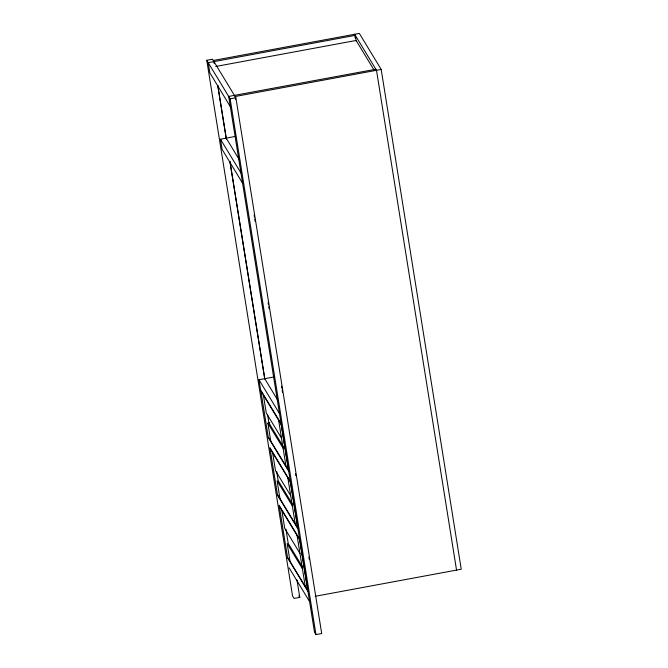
<?xml version="1.0" encoding="UTF-8"?>
<svg xmlns="http://www.w3.org/2000/svg" width="668" height="668" viewBox="0 0 668 668"><rect width="100%" height="100%" fill="white"/><g stroke="black" fill="none" stroke-linecap="round" stroke-linejoin="round"><path stroke-width="1" d="M296.968 579.874L299.773 597.384L294.029 598.453L292.576 596.048L206.754 60.279L212.499 59.218L235.879 97.77L321.7 633.54L315.964 634.6L314.503 632.195L228.69 96.434L375.834 69.222M213.259 60.479L359.334 33.4L381.186 69.43L461.246 569.22L315.171 596.299M215.756 66.474L356.111 40.456L373.955 69.864M381.186 69.43L235.119 96.509L235.612 99.599M206.754 60.279L230.143 98.839L235.879 97.77M242.584 183.174L222.11 149.423L220.473 139.22L235.395 136.389M281.078 423.696L260.612 389.953L258.975 379.75L273.93 376.969M270.749 441.022L267.885 423.161L269.797 422.811M354.633 34.268L376.493 70.299L456.545 570.096M230.318 106.638L209.852 72.887L208.216 62.683L355.292 35.354L356.286 41.533M226.176 138.101L239.695 160.378M220.473 139.22L240.948 172.97M264.712 378.681L277.688 400.074M258.975 379.75L279.449 413.492M281.478 438.058L266.248 412.958L263.392 395.097M283.633 447.209L268.928 422.969L267.618 414.803M267.885 423.161L283.115 448.261M268.21 437.406L288.685 471.157M269.847 447.61L290.313 481.361M290.714 495.723L275.483 470.614L272.627 452.762M292.342 503.998L278.164 480.626L276.694 471.441M292.35 505.926L277.12 480.826L279.984 498.679M277.445 495.063L297.92 528.814M279.082 505.267L299.548 539.018M299.949 553.38L284.718 528.279L281.863 510.419M302.395 566.765L288.217 543.393L285.929 529.106M302.404 568.685L287.173 543.585L290.037 561.446M287.49 557.63L307.965 591.38M289.127 567.833L309.601 601.584M298.796 595.781L299.773 597.384M354.967 36.331L355.301 38.393M254.099 215.021L254.433 217.075M254.758 219.137L255.093 221.2M268.127 302.612L268.461 304.675M268.786 306.729L269.12 308.791M281.504 386.079L281.829 388.141M282.163 390.204L282.489 392.266M295.532 473.67L295.857 475.733M308.9 557.145L309.226 559.208M230.143 98.839L315.964 634.6M278.614 420.205L285.971 466.122M287.85 477.862L295.206 523.779M297.085 535.519L305.259 586.546M226.335 138.894L217.751 85.32L226.293 138.844M229.959 161.564L264.787 378.956L229.926 161.522M213.919 61.556L214.244 63.619M281.17 424.405L260.837 390.897L268.194 436.822L288.526 470.33L281.17 424.405M290.405 482.062L270.072 448.554L277.429 494.479L297.761 527.987L290.405 482.062M299.64 539.719L279.308 506.21L287.482 557.237L307.806 590.746L299.64 539.719"/></g></svg>
